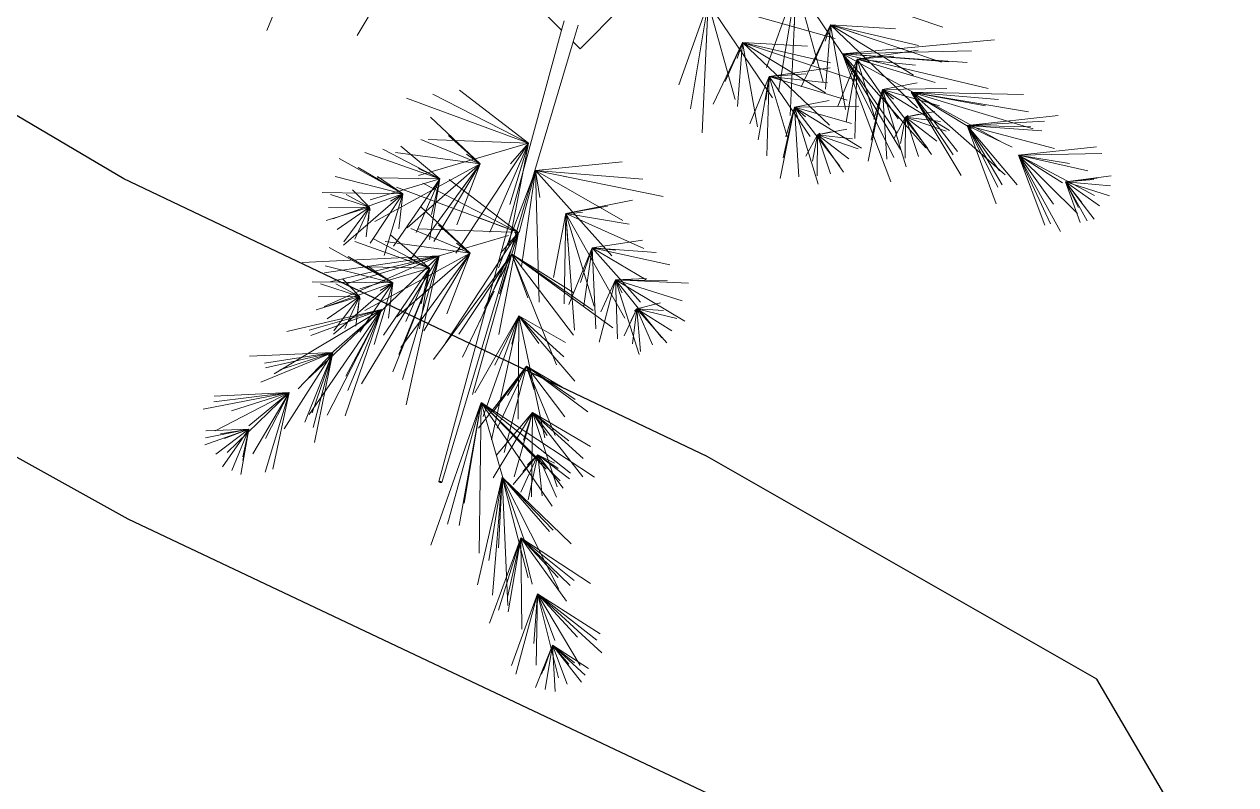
# Model space of a CAD drawing. Header units: metres. Extents: x -460 to 31334, y -1777 to 24987.
# Drawn here: x 378.884 to 379.449, y -818.287 to -817.932 of the extents above; entities that cross this region are included whole.
import ezdxf

# ---------------------------------------------------------------- set-up
doc = ezdxf.new("R2010")
doc.units = ezdxf.units.M
doc.header["$MEASUREMENT"] = 0
doc.layers.add('01 FURNITURE', color=8, linetype='Continuous')
doc.layers.add('TREES PLANTS', color=82, linetype='Continuous', lineweight=5)

# ---------------------------------------------------------------- blocks, each defined once
blk = doc.blocks.new('TREES_11')
at = {"layer": 'TREES PLANTS', "color": 82, "true_color": 0x34d100}
for p, q in [((0.6442, 1.582), (0.624, 1.7293)), ((0.6442, 1.582), (0.6563, 1.7267)), ((0.5522, 1.6989), (0.5571, 1.4291)), ((0.6442, 1.582), (0.6886, 1.724)), ((0.6442, 1.582), (0.7213, 1.6916)), ((0.5571, 1.4291), (0.531, 1.6814)), ((0.5571, 1.4291), (0.6885, 1.6752)), ((0.5571, 1.4291), (0.6085, 1.6538)), ((0.6442, 1.582), (0.6322, 1.6841)), ((0.6361, 1.6731), (0.6442, 1.582)), ((0.6442, 1.582), (0.7643, 1.6739)), ((0.6442, 1.582), (0.7698, 1.6515)), ((0.5571, 1.4291), (0.7467, 1.6205)), ((0.6442, 1.582), (0.7107, 1.6345)), ((0.6442, 1.582), (0.7753, 1.6292)), ((0.6442, 1.582), (0.727, 1.6238)), ((0.5571, 1.4291), (0.584, 1.5947)), ((0.5571, 1.4291), (0.6473, 1.5719)), ((0.4611, 1.263), (0.4294, 1.5579)), ((0.4611, 1.263), (0.5359, 1.5464)), ((0.5571, 1.4291), (0.8048, 1.5658)), ((0.5571, 1.4291), (0.7158, 1.543)), ((0.5571, 1.4291), (0.7796, 1.533)), ((0.4611, 1.263), (0.4475, 1.5134)), ((0.4611, 1.263), (0.4792, 1.5054)), ((0.5571, 1.4291), (0.7842, 1.5141)), ((0.3541, 1.0824), (0.4727, 1.4774)), ((0.3541, 1.0824), (0.4169, 1.4614)), ((0.4611, 1.263), (0.4655, 1.4689)), ((0.3541, 1.0824), (0.3611, 1.4454)), ((0.654, 1.4254), (0.4611, 1.263)), ((0.3541, 1.0824), (0.6208, 1.3867)), ((0.3541, 1.0824), (0.5156, 1.3756)), ((0.4611, 1.263), (0.532, 1.4089)), ((0.4611, 1.263), (0.6534, 1.3761)), ((0.2295, 0.8599), (0.184, 1.3514)), ((0.3541, 1.0824), (0.3778, 1.3651)), ((0.4611, 1.263), (0.608, 1.3684)), ((0.4611, 1.263), (0.6612, 1.3627)), ((0.4611, 1.263), (0.7145, 1.357)), ((0.2295, 0.8599), (0.3424, 1.3317)), ((0.3541, 1.0824), (0.3976, 1.3226)), ((0.2295, 0.8599), (0.2199, 1.2775)), ((0.2295, 0.8599), (0.2577, 1.2638)), ((0.3541, 1.0824), (0.4717, 1.2773)), ((0.6233, 1.2436), (0.3541, 1.0824)), ((0.3541, 1.0824), (0.5458, 1.2319)), ((0.3541, 1.0824), (0.5562, 1.2176)), ((0.0072, 0.7834), (0.144, 1.1848)), ((0.1365, 0.8211), (0.2563, 1.1804)), ((0.2295, 0.8599), (0.2558, 1.2036)), ((0.3424, 1.1979), (0.3453, 0.9893)), ((0.3453, 0.9893), (0.4777, 1.206)), ((0.435, 1.0636), (0.4797, 1.1953)), ((0.435, 1.0636), (0.4481, 1.1769)), ((0.2466, 0.9076), (0.3224, 1.1595)), ((0.3453, 0.9893), (0.398, 1.1738)), ((0.435, 1.0636), (0.4164, 1.1585)), ((0.435, 1.0636), (0.5123, 1.1647)), ((0.435, 1.0636), (0.5553, 1.1476)), ((0.1365, 0.8211), (0.2024, 1.106)), ((0.1365, 0.8211), (0.404, 1.1024)), ((0.2466, 0.9076), (0.2181, 1.1045)), ((0.534, 1.1299), (0.2295, 0.8599)), ((0.2295, 0.8599), (0.3619, 1.1035)), ((0.3453, 0.9893), (0.3237, 1.102)), ((0.3453, 0.9893), (0.5363, 1.1358)), ((0.435, 1.0636), (0.4249, 1.1067)), ((0.435, 1.0636), (0.5614, 1.1054)), ((0.1365, 0.8211), (0.2989, 1.0897)), ((0.2466, 0.9076), (0.2664, 1.0957)), ((0.3453, 0.9893), (0.595, 1.0656)), ((0.4294, 1.073), (0.435, 1.0636)), ((0.435, 1.0636), (0.5043, 1.0265)), ((0.435, 1.0636), (0.5196, 1.0479)), ((0.435, 1.0636), (0.5676, 1.0632)), ((0.1365, 0.8211), (0.1485, 1.0315)), ((0.2295, 0.8599), (0.539, 1.048)), ((0.2295, 0.8599), (0.4859, 1.036)), ((0.2295, 0.8599), (0.5651, 1.0261)), ((0.2466, 0.9076), (0.2372, 1.0257)), ((0.4405, 1.0403), (0.2466, 0.9076)), ((0.3453, 0.9893), (0.3764, 1.025)), ((0.2295, 0.8599), (0.6442, 1.0162)), ((0.3453, 0.9893), (0.5708, 1.0035)), ((0.3453, 0.9893), (0.441, 0.9616)), ((0.3453, 0.9893), (0.5767, 0.9434)), ((0.3453, 0.9893), (0.5089, 0.9525)), ((0.2466, 0.9076), (0.4406, 0.9654)), ((0.2466, 0.9076), (0.2564, 0.947)), ((0.3149, 0.9177), (0.036, 0.7289)), ((0.1365, 0.8211), (0.1665, 0.9119)), ((0.2466, 0.9076), (0.3226, 0.8965)), ((0.2466, 0.9076), (0.4511, 0.8721)), ((0.2466, 0.9076), (0.3989, 0.8446)), ((0.2466, 0.9076), (0.5032, 0.8997)), ((0.3991, 0.9132), (0.4021, 0.7047)), ((0.4021, 0.7047), (0.5344, 0.9213)), ((0.4918, 0.779), (0.5365, 0.9106)), ((0.4094, 0.8693), (0.1365, 0.8211)), ((0.1933, 0.5365), (0.3131, 0.8958)), ((0.3034, 0.6229), (0.3792, 0.8749)), ((0.4021, 0.7047), (0.4548, 0.8891)), ((0.4918, 0.779), (0.4732, 0.8739)), ((0.4918, 0.779), (0.5049, 0.8923)), ((0.4918, 0.779), (0.5691, 0.88)), ((0.4918, 0.779), (0.6121, 0.863)), ((0.0651, 0.4255), (0.18, 0.8358)), ((0.4021, 0.7047), (0.5931, 0.8511)), ((0.0329, 0.717), (0.3211, 0.7979)), ((0.1365, 0.8211), (0.3436, 0.8046)), ((0.1365, 0.8211), (0.2622, 0.7655)), ((0.1365, 0.8211), (0.1884, 0.8045)), ((0.1365, 0.8211), (0.3361, 0.7264)), ((0.1933, 0.5365), (0.2592, 0.8213)), ((0.1933, 0.5365), (0.4608, 0.8177)), ((0.1933, 0.5365), (0.3557, 0.805)), ((0.3034, 0.6229), (0.2749, 0.8198)), ((0.3034, 0.6229), (0.3232, 0.8111)), ((0.4021, 0.7047), (0.3805, 0.8174)), ((0.4918, 0.779), (0.4816, 0.822)), ((0.4862, 0.7883), (0.4918, 0.779)), ((0.4918, 0.779), (0.6182, 0.8208)), ((0.1933, 0.5365), (0.2053, 0.7468)), ((0.4973, 0.7557), (0.3034, 0.6229)), ((0.4021, 0.7047), (0.6518, 0.7809)), ((0.4918, 0.779), (0.5611, 0.7419)), ((0.4918, 0.779), (0.5764, 0.7633)), ((0.4918, 0.779), (0.6244, 0.7786)), ((0.0083, 0.7101), (0.1489, 0.7034)), ((0.0083, 0.7101), (0.3511, 0.6529)), ((0.0083, 0.7101), (0.2735, 0.6147)), ((0.0309, 0.7091), (0.4288, 0.6911)), ((0.3034, 0.6229), (0.294, 0.7411)), ((0.4021, 0.7047), (0.4332, 0.7403)), ((0.4021, 0.7047), (0.6275, 0.7189)), ((0.3034, 0.6229), (0.4974, 0.6808)), ((0.4021, 0.7047), (0.4978, 0.677)), ((0.4021, 0.7047), (0.6335, 0.6588)), ((0.4021, 0.7047), (0.5656, 0.6679)), ((0.3717, 0.6331), (0.0651, 0.4255)), ((0.1933, 0.5365), (0.2232, 0.6273)), ((0.3034, 0.6229), (0.3131, 0.6624)), ((0.3034, 0.6229), (0.3793, 0.6119)), ((0.3034, 0.6229), (0.5079, 0.5875)), ((0.3034, 0.6229), (0.4557, 0.56)), ((0.3034, 0.6229), (0.56, 0.615)), ((0.4662, 0.5846), (0.1933, 0.5365)), ((0.0651, 0.4255), (0.3779, 0.5132)), ((0.1933, 0.5365), (0.4004, 0.5199)), ((0.1933, 0.5365), (0.319, 0.4808)), ((0.1933, 0.5365), (0.2452, 0.5198)), ((0.1933, 0.5365), (0.3929, 0.4418)), ((0.0651, 0.4255), (0.2057, 0.4188)), ((0.0651, 0.4255), (0.4079, 0.3682)), ((0.0651, 0.4255), (0.3303, 0.3301)), ((0.0651, 0.4255), (0.4856, 0.4064)), ((0.9602, 0.1261), (0.972, 0.3617)), ((0.9602, 0.1261), (1.0949, 0.3498)), ((0.9602, 0.1261), (1.0289, 0.3414)), ((1.0541, 0.1951), (1.086, 0.3238)), ((0.6075, -0.1328), (0.6912, 0.2796)), ((0.8569, 0.0503), (0.9117, 0.3011)), ((0.9602, 0.1261), (0.9643, 0.2937)), ((0.9602, 0.1261), (1.1488, 0.2758)), ((1.0541, 0.1951), (1.1254, 0.3075)), ((1.0541, 0.1951), (1.1648, 0.2913)), ((1.0541, 0.1951), (1.0595, 0.281)), ((0.8569, 0.0503), (0.8723, 0.2572)), ((1.0541, 0.1951), (1.035, 0.2713)), ((1.0541, 0.1951), (1.1709, 0.2455)), ((0.6075, -0.1328), (0.6353, 0.2136)), ((0.8594, 0.2175), (0.7463, -0.0355)), ((0.8569, 0.0503), (0.8329, 0.2134)), ((0.8569, 0.0503), (0.9602, 0.2244)), ((1.0329, 0.2061), (0.8569, 0.0503)), ((0.9602, 0.1261), (0.9567, 0.2257)), ((0.9602, 0.1261), (1.2026, 0.2018)), ((1.0541, 0.1951), (1.1927, 0.2064)), ((0.7463, -0.0355), (0.703, 0.1811)), ((0.7463, -0.0355), (0.7807, 0.1694)), ((1.0541, 0.1951), (1.0934, 0.1748)), ((1.0541, 0.1951), (1.1672, 0.1802)), ((1.0541, 0.1951), (1.1417, 0.154)), ((1.0618, 0.1874), (1.0541, 0.1951)), ((0.2134, 0.0112), (0.08, 0.1445)), ((0.6075, -0.1328), (0.5794, 0.1476)), ((0.6075, -0.1328), (0.7686, 0.1492)), ((0.7463, -0.0355), (1.0842, 0.1556)), ((0.8569, 0.0503), (0.8647, 0.1266)), ((0.9602, 0.1261), (1.0024, 0.1476)), ((0.9602, 0.1261), (1.152, 0.1324)), ((0.9602, 0.1261), (1.0643, 0.0777)), ((1.1618, 0.0726), (0.9602, 0.1261)), ((0.8834, 0.1141), (0.6075, -0.1328)), ((0.7463, -0.0355), (0.7229, 0.1)), ((0.8777, -0.2099), (1.1165, 0.1168)), ((1.9764, -0.1264), (2.1669, 0.0814)), ((1.9764, -0.1264), (2.1669, 0.0814)), ((0.7463, -0.0355), (1.0463, 0.0567)), ((0.8569, 0.0503), (1.1197, 0.0625)), ((0.8569, 0.0503), (1.0443, 0.0237)), ((0.8569, 0.0503), (1.041, -0.0253)), ((0.8569, 0.0503), (0.8976, 0.0502)), ((0.8569, 0.0503), (0.9693, 0.0124)), ((0.8777, -0.2099), (1.0597, 0.0539)), ((1.357, -0.3093), (1.5993, 0.0579)), ((1.357, -0.3093), (1.5993, 0.0579)), ((1.3896, -0.1428), (1.4993, 0.0449)), ((1.7955, -0.1801), (1.9424, 0.0445)), ((1.7955, -0.1801), (1.9424, 0.0445)), ((1.9764, -0.1264), (2.1061, 0.0756)), ((1.9764, -0.1264), (2.1061, 0.0756)), ((1.9764, -0.1264), (2.1264, 0.0656)), ((1.9764, -0.1264), (2.1264, 0.0656)), ((0.1375, 0.0051), (0.1912, -0.0109)), ((0.1912, -0.0109), (0.2134, 0.0112)), ((0.6075, -0.1328), (0.6351, 0.0052)), ((0.7463, -0.0355), (0.7428, 0.0189)), ((1.2399, -0.1626), (1.3874, 0.0364)), ((1.3896, -0.1428), (1.5388, 0.0212)), ((1.3896, -0.1428), (1.5984, 0.0195)), ((1.9764, -0.1264), (2.2077, 0.0111)), ((1.9764, -0.1264), (2.2077, 0.0111)), ((1.9764, -0.1264), (2.1165, 0.0024)), ((1.9764, -0.1264), (2.1165, 0.0024)), ((2.1426, -0.0781), (2.2175, 0.0383)), ((2.1426, -0.0781), (2.2175, 0.0383)), ((2.1426, -0.0781), (2.2395, 0.0271)), ((2.1426, -0.0781), (2.2395, 0.0271)), ((2.1426, -0.0781), (2.2616, 0.0158)), ((2.1426, -0.0781), (2.2616, 0.0158)), ((0.1912, -0.0109), (1.6162, -0.4366)), ((0.7463, -0.0355), (1.124, -0.0066)), ((0.7463, -0.0355), (0.8417, -0.0285)), ((0.7463, -0.0355), (0.9533, -0.075)), ((0.7463, -0.0355), (1.0386, -0.0408)), ((0.8777, -0.2099), (1.0029, -0.0091)), ((0.8777, -0.2099), (1.1399, -0.0099)), ((1.288, -0.0058), (1.0773, -0.1872)), ((1.0773, -0.1872), (1.1631, -0.0362)), ((1.2399, -0.1626), (1.3478, -0.0052)), ((1.2399, -0.1626), (1.4035, -0.0383)), ((1.357, -0.3093), (1.5864, -0.0204)), ((1.357, -0.3093), (1.5864, -0.0204)), ((1.3896, -0.1428), (1.4819, -0.0252)), ((1.5263, -0.1254), (1.6043, -0.0229)), ((1.8145, -0.0176), (1.5985, -0.2412)), ((1.8145, -0.0176), (1.5985, -0.2412)), ((1.7955, -0.1801), (1.9328, -0.0079)), ((1.7955, -0.1801), (1.9328, -0.0079)), ((1.7955, -0.1801), (1.9497, -0.0205)), ((1.7955, -0.1801), (1.9497, -0.0205)), ((2.0002, -0.0325), (1.7955, -0.1801)), ((2.0002, -0.0325), (1.7955, -0.1801)), ((2.1426, -0.0781), (2.1998, -0.007)), ((2.1426, -0.0781), (2.1998, -0.007)), ((2.1426, -0.0781), (2.2041, -0.0248)), ((2.1426, -0.0781), (2.2041, -0.0248)), ((2.1426, -0.0781), (2.2686, -0.0303)), ((2.1426, -0.0781), (2.2686, -0.0303)), ((0.08, -0.1221), (0.1533, -0.0489)), ((0.1228, -0.0406), (0.1533, -0.0489)), ((0.1533, -0.0489), (1.6135, -0.4458)), ((1.2357, -0.0653), (0.8777, -0.2099)), ((1.0773, -0.1872), (1.2093, -0.042)), ((1.2399, -0.1626), (1.3083, -0.0468)), ((1.4645, -0.069), (1.2399, -0.1626)), ((1.357, -0.3093), (1.6103, -0.0535)), ((1.357, -0.3093), (1.6103, -0.0535)), ((1.3896, -0.1428), (1.6304, -0.0632)), ((1.5263, -0.1254), (1.634, -0.0439)), ((1.5263, -0.1254), (1.5705, -0.0601)), ((1.5263, -0.1254), (1.6638, -0.065)), ((1.5263, -0.1254), (1.5538, -0.0722)), ((1.5985, -0.2412), (1.9611, -0.0572)), ((1.5985, -0.2412), (1.9611, -0.0572)), ((1.5985, -0.2412), (1.77, -0.0755)), ((1.5985, -0.2412), (1.77, -0.0755)), ((1.7955, -0.1801), (1.9232, -0.0603)), ((1.7955, -0.1801), (1.9232, -0.0603)), ((1.9764, -0.1264), (2.2485, -0.0592)), ((1.9764, -0.1264), (2.2485, -0.0592)), ((1.9764, -0.1264), (2.1269, -0.0708)), ((1.9764, -0.1264), (2.1269, -0.0708)), ((2.1426, -0.0781), (2.2924, -0.0699)), ((2.1426, -0.0781), (2.2924, -0.0699)), ((2.1426, -0.0781), (2.236, -0.1138)), ((2.1426, -0.0781), (2.2857, -0.1015)), ((2.1426, -0.0781), (2.279, -0.1331)), ((2.2246, -0.1069), (2.1426, -0.0781)), ((2.1426, -0.0781), (2.236, -0.1138)), ((2.1426, -0.0781), (2.2857, -0.1015)), ((2.1426, -0.0781), (2.279, -0.1331)), ((2.2246, -0.1069), (2.1426, -0.0781)), ((1.0773, -0.1872), (1.4721, -0.1028)), ((1.6924, -0.0794), (1.357, -0.3093)), ((1.6924, -0.0794), (1.357, -0.3093)), ((1.357, -0.3093), (1.5736, -0.0987)), ((1.357, -0.3093), (1.5736, -0.0987)), ((1.3896, -0.1428), (1.4644, -0.0953)), ((1.5263, -0.1254), (1.6593, -0.1116)), ((1.5985, -0.2412), (1.775, -0.0873)), ((1.5985, -0.2412), (1.775, -0.0873)), ((0.5192, -0.1559), (0.3474, -0.3793)), ((0.5192, -0.1559), (0.3601, -0.4649)), ((0.5192, -0.1559), (0.3727, -0.5504)), ((0.5192, -0.1559), (0.4699, -0.2877)), ((0.5192, -0.1559), (0.5073, -0.4805)), ((0.5192, -0.1559), (0.8749, -0.3905)), ((0.5192, -0.1559), (0.8068, -0.2808)), ((0.5192, -0.1559), (0.8495, -0.2193)), ((0.5192, -0.1559), (0.5858, -0.2137)), ((0.5192, -0.1559), (0.7176, -0.2165)), ((0.6233, -0.5111), (0.5192, -0.1559)), ((0.6075, -0.1328), (0.6946, -0.1188)), ((0.6075, -0.1328), (1.0334, -0.1212)), ((0.6075, -0.1328), (0.9177, -0.1784)), ((0.6075, -0.1328), (0.9216, -0.2532)), ((0.6075, -0.1328), (0.8081, -0.186)), ((1.0773, -0.1872), (1.1662, -0.1228)), ((1.2399, -0.1626), (1.3163, -0.137)), ((1.3896, -0.1428), (1.5285, -0.2608)), ((1.3896, -0.1428), (1.5983, -0.2026)), ((1.3896, -0.1428), (1.4792, -0.1723)), ((1.3896, -0.1428), (1.6625, -0.146)), ((1.6009, -0.27), (1.3896, -0.1428)), ((1.5263, -0.1254), (1.5804, -0.1738)), ((1.5263, -0.1254), (1.6474, -0.181)), ((1.5263, -0.1254), (1.6727, -0.1564)), ((1.5263, -0.1254), (1.6222, -0.2057)), ((1.5586, -0.1593), (1.5263, -0.1254)), ((1.5985, -0.2412), (1.9245, -0.1565)), ((1.5985, -0.2412), (1.9245, -0.1565)), ((1.7955, -0.1801), (1.9454, -0.1443)), ((1.7955, -0.1801), (1.9454, -0.1443)), ((1.9764, -0.1264), (2.2086, -0.2113)), ((1.9764, -0.1264), (2.2072, -0.1313)), ((1.9764, -0.1264), (2.1369, -0.1387)), ((2.2365, -0.1967), (1.9764, -0.1264)), ((1.9764, -0.1264), (2.2086, -0.2113)), ((1.9764, -0.1264), (2.2072, -0.1313)), ((1.9764, -0.1264), (2.1369, -0.1387)), ((2.2365, -0.1967), (1.9764, -0.1264)), ((0.8076, -0.1886), (0.6358, -0.412)), ((0.8076, -0.1886), (0.6485, -0.4976)), ((0.8076, -0.1886), (0.7583, -0.3204)), ((0.8076, -0.1886), (0.8017, -0.2044)), ((0.8076, -0.1886), (0.8071, -0.2008)), ((0.8076, -0.1886), (0.8667, -0.2276)), ((0.8076, -0.1886), (1.0952, -0.3136)), ((0.8076, -0.1886), (1.1379, -0.2521)), ((0.8076, -0.1886), (0.8742, -0.2465)), ((0.8076, -0.1886), (1.006, -0.2493)), ((0.8105, -0.1986), (0.8076, -0.1886)), ((0.8777, -0.2099), (1.0189, -0.1575)), ((1.0773, -0.1872), (1.4109, -0.189)), ((1.0773, -0.1872), (1.2372, -0.2643)), ((1.0773, -0.1872), (1.1692, -0.2095)), ((1.0773, -0.1872), (1.4782, -0.276)), ((1.0773, -0.1872), (1.3267, -0.3294)), ((1.0773, -0.1872), (1.4024, -0.3027)), ((1.2399, -0.1626), (1.5191, -0.2341)), ((1.2399, -0.1626), (1.4409, -0.2574)), ((1.2399, -0.1626), (1.44, -0.3173)), ((1.2399, -0.1626), (1.3346, -0.2237)), ((1.2399, -0.1626), (1.3873, -0.2705)), ((1.5985, -0.2412), (1.8012, -0.1703)), ((1.5985, -0.2412), (1.8012, -0.1703)), ((1.7955, -0.1801), (2.0904, -0.177)), ((1.7955, -0.1801), (2.0904, -0.177)), ((1.7955, -0.1801), (2.0348, -0.2215)), ((1.7955, -0.1801), (2.0713, -0.2818)), ((1.7955, -0.1801), (1.9876, -0.2235)), ((1.7955, -0.1801), (2.0294, -0.2526)), ((1.7955, -0.1801), (2.0348, -0.2215)), ((1.7955, -0.1801), (2.0713, -0.2818)), ((1.7955, -0.1801), (1.9876, -0.2235)), ((1.7955, -0.1801), (2.0294, -0.2526)), ((0.7997, -0.2098), (0.6612, -0.5832)), ((0.8066, -0.2142), (0.7957, -0.5133)), ((0.9117, -0.5439), (0.817, -0.2207)), ((0.8672, -0.228), (1.1633, -0.4232)), ((0.8777, -0.2099), (1.3318, -0.3368)), ((0.8777, -0.2099), (0.9511, -0.245)), ((0.8777, -0.2099), (1.2182, -0.4626)), ((0.8777, -0.2099), (1.0538, -0.2988)), ((0.8777, -0.2099), (1.136, -0.3807)), ((1.5985, -0.2412), (2.0135, -0.2231)), ((1.5985, -0.2412), (2.0135, -0.2231)), ((0.9969, -0.2668), (1.2108, -0.3691)), ((1.357, -0.3093), (1.6114, -0.236)), ((1.357, -0.3093), (1.6114, -0.236)), ((1.5985, -0.2412), (1.869, -0.2842)), ((1.5985, -0.2412), (1.8275, -0.2532)), ((1.5985, -0.2412), (1.9467, -0.321)), ((1.5985, -0.2412), (1.9801, -0.272)), ((1.5985, -0.2412), (1.869, -0.2842)), ((1.5985, -0.2412), (1.8275, -0.2532)), ((1.5985, -0.2412), (1.9467, -0.321)), ((1.5985, -0.2412), (1.9801, -0.272)), ((0.5858, -0.3118), (0.4347, -0.473)), ((0.5858, -0.3118), (0.4944, -0.4145)), ((0.5858, -0.3118), (0.5068, -0.504)), ((0.5484, -0.5864), (0.5858, -0.3118)), ((0.5858, -0.3118), (0.5541, -0.3561)), ((0.5858, -0.3118), (0.772, -0.6524)), ((0.5858, -0.3118), (0.792, -0.5484)), ((0.5858, -0.3118), (0.6631, -0.368)), ((0.5858, -0.3118), (0.8914, -0.5355)), ((0.5858, -0.3118), (0.7824, -0.3874)), ((0.5858, -0.3118), (0.8369, -0.4615)), ((1.357, -0.3093), (1.8445, -0.3152)), ((1.357, -0.3093), (1.755, -0.3799)), ((1.357, -0.3093), (1.8187, -0.4718)), ((1.357, -0.3093), (1.6833, -0.3635)), ((1.357, -0.3093), (1.751, -0.4177)), ((1.357, -0.3093), (1.8445, -0.3152)), ((1.357, -0.3093), (1.755, -0.3799)), ((1.357, -0.3093), (1.8187, -0.4718)), ((1.357, -0.3093), (1.6833, -0.3635)), ((1.357, -0.3093), (1.751, -0.4177)), ((0.8742, -0.3446), (0.7231, -0.5057)), ((0.8742, -0.3446), (0.7828, -0.4473)), ((0.8742, -0.3446), (0.7952, -0.5367)), ((0.8368, -0.6192), (0.8742, -0.3446)), ((0.8742, -0.3446), (0.8425, -0.3889)), ((0.8742, -0.3446), (1.0604, -0.6851)), ((0.8742, -0.3446), (1.0804, -0.5812)), ((0.8742, -0.3446), (0.9515, -0.4008)), ((0.8742, -0.3446), (1.1798, -0.5683)), ((0.8742, -0.3446), (1.0708, -0.4202)), ((0.8742, -0.3446), (1.1253, -0.4942)), ((0.6345, -0.443), (0.5281, -0.5689)), ((0.6345, -0.443), (0.5384, -0.6269)), ((0.6345, -0.443), (0.5487, -0.685)), ((0.6345, -0.443), (0.6008, -0.512)), ((0.6345, -0.443), (0.6304, -0.6454)), ((0.6345, -0.443), (0.8513, -0.5921)), ((0.6345, -0.443), (0.8076, -0.5193)), ((0.6345, -0.443), (0.8307, -0.4759)), ((0.6345, -0.443), (0.6691, -0.4643)), ((0.6345, -0.443), (0.7499, -0.4701)), ((0.7018, -0.6681), (0.6345, -0.443)), ((0.8827, -0.4449), (1.2976, -0.6964)), ((0.8827, -0.4449), (0.9674, -0.7971)), ((0.8827, -0.4449), (1.2587, -0.595)), ((0.8827, -0.4449), (1.0743, -0.6454)), ((0.8827, -0.4449), (0.9386, -0.8152)), ((0.8827, -0.4449), (0.9722, -0.7428)), ((0.8827, -0.4449), (1.3647, -0.5516)), ((0.8827, -0.4449), (1.202, -0.5748)), ((0.8827, -0.4449), (1.2834, -0.5632)), ((0.8827, -0.4449), (0.905, -0.8876)), ((1.047, -0.8173), (0.8827, -0.4449)), ((1.6162, -0.4366), (1.6133, -0.4407)), ((1.6133, -0.4407), (1.6135, -0.4458)), ((1.6135, -0.4458), (1.6164, -0.4417)), ((1.6164, -0.4417), (1.6162, -0.4366)), ((-0.1912, -0.4946), (0.1701, -0.7104)), ((0.9229, -0.4758), (0.8165, -0.6016)), ((0.9229, -0.4758), (0.8268, -0.6597)), ((0.9229, -0.4758), (0.8371, -0.7178)), ((0.9229, -0.4758), (0.8892, -0.5448)), ((0.9229, -0.4758), (0.9188, -0.6782)), ((0.9229, -0.4758), (1.1397, -0.6248)), ((0.9229, -0.4758), (1.096, -0.5521)), ((0.9229, -0.4758), (1.1191, -0.5087)), ((0.9229, -0.4758), (0.9575, -0.4971)), ((0.9229, -0.4758), (1.0383, -0.5029)), ((0.9902, -0.7009), (0.9229, -0.4758)), ((0.6822, -0.5619), (0.5679, -0.7683)), ((0.6822, -0.5619), (0.5973, -0.7065)), ((0.6822, -0.5619), (0.6267, -0.6447)), ((0.6822, -0.5619), (0.627, -0.781)), ((0.6822, -0.5619), (0.6787, -0.823)), ((0.6822, -0.5619), (0.7962, -0.5757)), ((0.6822, -0.5619), (0.8418, -0.6684)), ((0.6822, -0.5619), (0.7067, -0.6024)), ((0.6822, -0.5619), (0.7634, -0.7885)), ((0.6822, -0.5619), (0.8482, -0.7541)), ((0.8817, -0.6228), (0.6822, -0.5619)), ((0.9706, -0.5947), (0.8563, -0.8011)), ((0.9706, -0.5947), (0.8857, -0.7392)), ((0.9706, -0.5947), (0.9151, -0.6774)), ((0.9706, -0.5947), (0.9154, -0.8138)), ((0.9706, -0.5947), (0.9671, -0.8558)), ((0.9706, -0.5947), (1.0846, -0.6085)), ((0.9706, -0.5947), (1.1302, -0.7012)), ((0.9706, -0.5947), (0.9951, -0.6352)), ((0.9706, -0.5947), (1.0518, -0.8213)), ((0.9706, -0.5947), (1.1366, -0.7869)), ((1.1701, -0.6555), (0.9706, -0.5947)), ((1.0566, -0.6315), (1.265, -0.9783)), ((1.0566, -0.6315), (1.1237, -0.8653)), ((1.0566, -0.6315), (1.2865, -0.8748)), ((1.0566, -0.6315), (1.3186, -0.7403)), ((1.0566, -0.6315), (1.2063, -0.8029)), ((1.0566, -0.6315), (1.2721, -0.7463)), ((1.0566, -0.6315), (1.3966, -0.865)), ((1.0566, -0.6315), (1.4001, -0.7489)), ((1.0566, -0.6315), (1.3984, -0.8069)), ((1.0566, -0.6315), (1.1405, -0.8596)), ((1.128, -0.9371), (1.0566, -0.6315)), ((0.7256, -0.67), (0.6691, -0.7247)), ((0.7256, -0.67), (0.6848, -0.7458)), ((0.7256, -0.67), (0.6848, -0.7962)), ((0.7362, -0.6676), (0.7256, -0.67)), ((0.7256, -0.67), (0.7697, -0.6735)), ((0.7256, -0.67), (0.7983, -0.7745)), ((0.7256, -0.67), (0.8295, -0.7171)), ((0.7256, -0.67), (0.8374, -0.7528)), ((0.7256, -0.67), (0.7689, -0.8102)), ((0.7256, -0.67), (0.7269, -0.8032)), ((0.7256, -0.67), (0.8217, -0.6813)), ((1.0141, -0.7028), (0.9575, -0.7575)), ((1.0141, -0.7028), (0.9732, -0.7786)), ((1.0141, -0.7028), (0.9732, -0.8289)), ((1.0246, -0.7004), (1.0141, -0.7028)), ((1.0141, -0.7028), (1.0582, -0.7063)), ((1.0141, -0.7028), (1.0867, -0.8073)), ((1.0141, -0.7028), (1.1179, -0.7498)), ((1.0141, -0.7028), (1.1258, -0.7856)), ((1.0141, -0.7028), (1.0573, -0.843)), ((1.0141, -0.7028), (1.0153, -0.836)), ((1.0141, -0.7028), (1.1101, -0.7141)), ((1.1959, -0.7885), (1.443, -0.9462)), ((1.1959, -0.7885), (1.245, -1.0061)), ((1.1959, -0.7885), (1.4213, -0.8797)), ((1.1959, -0.7885), (1.3133, -0.9005)), ((1.1959, -0.7885), (1.2298, -1.0095)), ((1.1959, -0.7885), (1.2515, -0.9606)), ((1.1959, -0.7885), (1.4864, -0.8483)), ((1.1959, -0.7885), (1.3907, -0.8555)), ((1.1959, -0.7885), (1.4386, -0.8519)), ((1.1959, -0.7885), (1.2081, -1.0584)), ((1.2917, -1.0218), (1.1959, -0.7885)), ((-0.064, -0.9132), (0.1544, -1.0025)), ((1.3248, -0.9305), (1.573, -0.9827)), ((1.3248, -0.9305), (1.5231, -1.0481)), ((1.3248, -0.9305), (1.4744, -1.0067)), ((1.3248, -0.9305), (1.3558, -1.1742)), ((1.3248, -0.9305), (1.4493, -1.1695)), ((1.3248, -0.9305), (1.3794, -1.2082)), ((1.3248, -0.9305), (1.4333, -1.0601)), ((1.3248, -0.9305), (1.3365, -1.1728)), ((1.3248, -0.9305), (1.3849, -1.1165)), ((1.3248, -0.9305), (1.5191, -1.1308)), ((1.5833, -1.0082), (1.3248, -0.9305)), ((1.4439, -1.0602), (1.4736, -1.1395)), ((1.4439, -1.0602), (1.5448, -1.0799)), ((1.4439, -1.0602), (1.4584, -1.1518)), ((1.4439, -1.0602), (1.5247, -1.167)), ((1.4439, -1.0602), (1.5779, -1.1159)), ((1.4439, -1.0602), (1.5655, -1.1458)), ((1.4439, -1.0602), (1.4488, -1.1994)), ((1.4439, -1.0602), (1.4947, -1.2026)), ((1.4439, -1.0602), (1.4718, -1.201)), ((1.4439, -1.0602), (1.5904, -1.0859)), ((1.5331, -1.0802), (1.4439, -1.0602))]:
    blk.add_line(p, q, dxfattribs=at)

msp = doc.modelspace()

# ---------------------------------------------------------------- linework, layer by layer
at = {"layer": '01 FURNITURE', "color": 4, "lineweight": 30}
for points in [[(377.54969, -817.5608), (377.81406, -817.04338), (378.24934, -817.31405), (378.51905, -817.49806), (378.56961, -817.53345), (378.57226, -817.63347), (378.54037, -817.79704), (378.55633, -817.87697), (378.70213, -818.03488), (378.93238, -818.16271), (379.25216, -818.31398), (379.30566, -818.34807), (379.20766, -818.57593), (378.13824, -818.01311), (377.54969, -817.73024)], [(379.72394, -819.01297), (379.71886, -818.90141), (379.64605, -818.80304), (379.53954, -818.74376), (379.35636, -818.64181), (379.43608, -818.41026), (379.43608, -818.32595), (379.38416, -818.23732), (379.20245, -818.13355), (378.93039, -818.00407), (378.80156, -817.92817), (378.71205, -817.86177), (378.68771, -817.71456), (378.70812, -817.56504), (378.67538, -817.46682), (378.59513, -817.37575)]]:
    msp.add_lwpolyline(points, dxfattribs=at)

# ---------------------------------------------------------------- block references
at = {"lineweight": 9, "xscale": 0.1441398928167146, "yscale": 0.1441398928167146, "zscale": 0.1441398928167146, "rotation": 270}
msp.add_blockref('TREES_11', (379.1416, -817.91274), dxfattribs=at)

doc.saveas('drawing.dxf')
